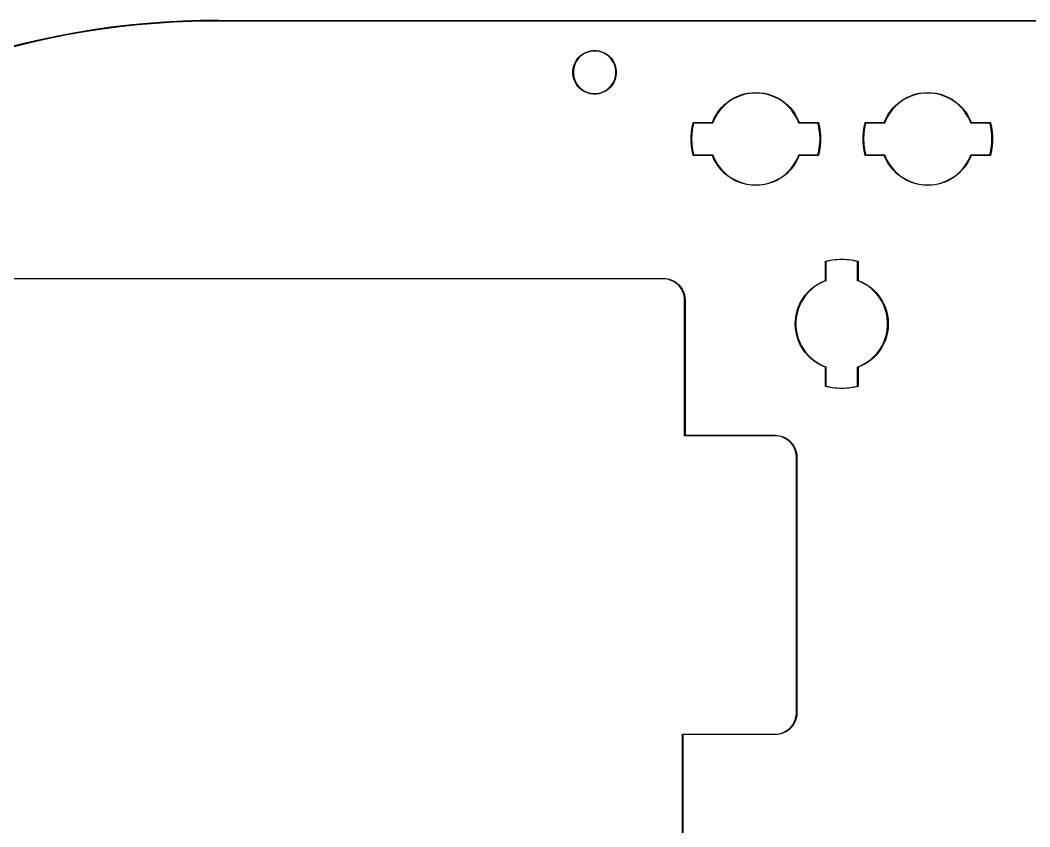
# Model space of a CAD drawing. Extents: x 1.2 to 15.2, y -8.4 to -2.5.
# Drawn here: x 5.179 to 8.878, y -5.433 to -2.478 of the extents above; entities that cross this region are included whole.
import ezdxf

# ---------------------------------------------------------------- set-up
doc = ezdxf.new("R2010")
doc.units = 0
doc.header["$MEASUREMENT"] = 0
doc.layers.add('BLACK', color=7, linetype='CONTINUOUS')

msp = doc.modelspace()

# ---------------------------------------------------------------- linework, layer by layer
at = {"layer": 'BLACK', "linetype": 'CONTINUOUS'}
for p, q in [((5.3814, -2.523), (5.4464, -2.5123)), ((5.4795, -2.5112), (5.4145, -2.5211)), ((5.4464, -2.5123), (5.5116, -2.503)), ((5.5447, -2.5027), (5.4795, -2.5112)), ((5.5116, -2.503), (5.5769, -2.4953)), ((5.61, -2.4957), (5.5447, -2.5027)), ((5.5769, -2.4953), (5.6425, -2.489)), ((5.6756, -2.4901), (5.61, -2.4957)), ((5.6425, -2.489), (5.7081, -2.4841)), ((5.7412, -2.486), (5.6756, -2.4901)), ((5.7081, -2.4841), (5.7739, -2.4807)), ((5.8069, -2.4833), (5.7412, -2.486)), ((5.7739, -2.4807), (5.8397, -2.4788)), ((5.8726, -2.4821), (5.8069, -2.4833)), ((5.8397, -2.4788), (5.9055, -2.4783)), ((5.9055, -2.4823), (5.8726, -2.4821)), ((5.9055, -2.4783), (5.9055, -2.4783)), ((5.9055, -2.4783), (5.9067, -2.4787)), ((5.9067, -2.4819), (5.9055, -2.4823)), ((5.9055, -2.4823), (5.9055, -2.4823)), ((5.9067, -2.4787), (5.9071, -2.4793)), ((5.9071, -2.4813), (5.9067, -2.4819)), ((5.9071, -2.4793), (10.4708, -2.4793)), ((10.4708, -2.4813), (5.9071, -2.4813)), ((5.1882, -2.5637), (5.2523, -2.5487)), ((5.2852, -2.5454), (5.221, -2.5597)), ((5.2523, -2.5487), (5.3167, -2.5351)), ((5.3497, -2.5325), (5.2852, -2.5454)), ((5.3167, -2.5351), (5.3814, -2.523)), ((5.4145, -2.5211), (5.3497, -2.5325)), ((5.1244, -2.5801), (5.1882, -2.5637)), ((5.221, -2.5597), (5.1572, -2.5754)), ((7.212, -2.634), (7.2172, -2.625)), ((7.2187, -2.626), (7.2136, -2.6348)), ((7.2172, -2.625), (7.2235, -2.6167)), ((7.2249, -2.6179), (7.2187, -2.626)), ((7.2235, -2.6167), (7.2309, -2.6094)), ((7.2321, -2.6107), (7.2249, -2.6179)), ((7.2309, -2.6094), (7.2392, -2.603)), ((7.2402, -2.6045), (7.2321, -2.6107)), ((7.2392, -2.603), (7.2482, -2.5978)), ((7.249, -2.5994), (7.2402, -2.6045)), ((7.2482, -2.5978), (7.2578, -2.5938)), ((7.2584, -2.5955), (7.249, -2.5994)), ((7.2578, -2.5938), (7.2679, -2.5911)), ((7.2683, -2.5929), (7.2584, -2.5955)), ((7.2679, -2.5911), (7.2783, -2.5897)), ((7.2784, -2.5915), (7.2683, -2.5929)), ((7.2783, -2.5897), (7.2887, -2.5897)), ((7.2886, -2.5915), (7.2784, -2.5915)), ((7.2987, -2.5929), (7.2886, -2.5915)), ((7.2887, -2.5897), (7.299, -2.5911)), ((7.3085, -2.5955), (7.2987, -2.5929)), ((7.299, -2.5911), (7.3091, -2.5938)), ((7.3179, -2.5994), (7.3085, -2.5955)), ((7.3091, -2.5938), (7.3187, -2.5978)), ((7.3268, -2.6045), (7.3179, -2.5994)), ((7.3187, -2.5978), (7.3278, -2.603)), ((7.3348, -2.6107), (7.3268, -2.6045)), ((7.3278, -2.603), (7.336, -2.6094)), ((7.342, -2.6179), (7.3348, -2.6107)), ((7.336, -2.6094), (7.3434, -2.6167)), ((7.3483, -2.626), (7.342, -2.6179)), ((7.3434, -2.6167), (7.3498, -2.625)), ((7.3534, -2.6348), (7.3483, -2.626)), ((7.3498, -2.625), (7.355, -2.634)), ((7.2039, -2.6641), (7.2053, -2.6537)), ((7.2053, -2.6537), (7.208, -2.6437)), ((7.207, -2.6541), (7.2057, -2.6642)), ((7.2097, -2.6442), (7.207, -2.6541)), ((7.208, -2.6437), (7.212, -2.634)), ((7.2136, -2.6348), (7.2097, -2.6442)), ((7.3573, -2.6442), (7.3534, -2.6348)), ((7.355, -2.634), (7.359, -2.6437)), ((7.3599, -2.6541), (7.3573, -2.6442)), ((7.359, -2.6437), (7.3617, -2.6537)), ((7.3612, -2.6642), (7.3599, -2.6541)), ((7.3617, -2.6537), (7.363, -2.6641)), ((7.2039, -2.6642), (7.2039, -2.6641)), ((7.2039, -2.6745), (7.2039, -2.6642)), ((7.2053, -2.6848), (7.2039, -2.6745)), ((7.208, -2.6949), (7.2053, -2.6848)), ((7.2057, -2.6642), (7.2057, -2.6744)), ((7.2057, -2.6744), (7.207, -2.6845)), ((7.207, -2.6845), (7.2097, -2.6943)), ((7.212, -2.7046), (7.208, -2.6949)), ((7.2097, -2.6943), (7.2136, -2.7038)), ((7.3534, -2.7038), (7.3573, -2.6943)), ((7.359, -2.6949), (7.355, -2.7046)), ((7.3573, -2.6943), (7.3599, -2.6845)), ((7.3617, -2.6848), (7.359, -2.6949)), ((7.3599, -2.6845), (7.3612, -2.6744)), ((7.3612, -2.6744), (7.3612, -2.6642)), ((7.363, -2.6745), (7.3617, -2.6848)), ((7.363, -2.6641), (7.363, -2.6745)), ((7.2172, -2.7136), (7.212, -2.7046)), ((7.2136, -2.7038), (7.2187, -2.7126)), ((7.2235, -2.7219), (7.2172, -2.7136)), ((7.2187, -2.7126), (7.2249, -2.7207)), ((7.2309, -2.7292), (7.2235, -2.7219)), ((7.2249, -2.7207), (7.2321, -2.7279)), ((7.2392, -2.7356), (7.2309, -2.7292)), ((7.2321, -2.7279), (7.2402, -2.7341)), ((7.2482, -2.7408), (7.2392, -2.7356)), ((7.2402, -2.7341), (7.249, -2.7392)), ((7.3179, -2.7392), (7.3268, -2.7341)), ((7.3278, -2.7356), (7.3187, -2.7408)), ((7.3268, -2.7341), (7.3348, -2.7279)), ((7.336, -2.7292), (7.3278, -2.7356)), ((7.3348, -2.7279), (7.342, -2.7207)), ((7.3434, -2.7219), (7.336, -2.7292)), ((7.342, -2.7207), (7.3483, -2.7126)), ((7.3498, -2.7136), (7.3434, -2.7219)), ((7.3483, -2.7126), (7.3534, -2.7038)), ((7.355, -2.7046), (7.3498, -2.7136)), ((7.2578, -2.7448), (7.2482, -2.7408)), ((7.249, -2.7392), (7.2584, -2.7431)), ((7.2679, -2.7475), (7.2578, -2.7448)), ((7.2584, -2.7431), (7.2683, -2.7457)), ((7.2783, -2.7488), (7.2679, -2.7475)), ((7.2683, -2.7457), (7.2784, -2.747)), ((7.2887, -2.7488), (7.2783, -2.7488)), ((7.2784, -2.747), (7.2886, -2.747)), ((7.2886, -2.747), (7.2987, -2.7457)), ((7.299, -2.7475), (7.2887, -2.7488)), ((7.2987, -2.7457), (7.3085, -2.7431)), ((7.3091, -2.7448), (7.299, -2.7475)), ((7.3085, -2.7431), (7.3179, -2.7392)), ((7.3187, -2.7408), (7.3091, -2.7448)), ((7.7705, -2.7783), (7.7836, -2.7693)), ((7.7913, -2.7668), (7.778, -2.7751)), ((7.7836, -2.7693), (7.7974, -2.7615)), ((7.8053, -2.7597), (7.7913, -2.7668)), ((7.7974, -2.7615), (7.8119, -2.755)), ((7.82, -2.7539), (7.8053, -2.7597)), ((7.8119, -2.755), (7.827, -2.7499)), ((7.8351, -2.7496), (7.82, -2.7539)), ((7.827, -2.7499), (7.8424, -2.7462)), ((7.8505, -2.7467), (7.8351, -2.7496)), ((7.8424, -2.7462), (7.8581, -2.744)), ((7.8662, -2.7452), (7.8505, -2.7467)), ((7.8581, -2.744), (7.874, -2.7432)), ((7.8819, -2.7452), (7.8662, -2.7452)), ((7.874, -2.7432), (7.8899, -2.744)), ((7.8975, -2.7467), (7.8819, -2.7452)), ((7.8899, -2.744), (7.9056, -2.7462)), ((7.913, -2.7496), (7.8975, -2.7467)), ((7.9056, -2.7462), (7.9211, -2.7499)), ((7.9281, -2.7539), (7.913, -2.7496)), ((7.9211, -2.7499), (7.9361, -2.755)), ((7.9427, -2.7597), (7.9281, -2.7539)), ((7.9361, -2.755), (7.9506, -2.7615)), ((7.9567, -2.7668), (7.9427, -2.7597)), ((7.9506, -2.7615), (7.9644, -2.7693)), ((7.9701, -2.7751), (7.9567, -2.7668)), ((7.9644, -2.7693), (7.9775, -2.7783)), ((8.4005, -2.7783), (8.4135, -2.7693)), ((8.4212, -2.7668), (8.4079, -2.7751)), ((8.4135, -2.7693), (8.4273, -2.7615)), ((8.4352, -2.7597), (8.4212, -2.7668)), ((8.4273, -2.7615), (8.4418, -2.755)), ((8.4499, -2.7539), (8.4352, -2.7597)), ((8.4418, -2.755), (8.4569, -2.7499)), ((8.465, -2.7496), (8.4499, -2.7539)), ((8.4569, -2.7499), (8.4723, -2.7462)), ((8.4804, -2.7467), (8.465, -2.7496)), ((8.4723, -2.7462), (8.4881, -2.744)), ((8.4961, -2.7452), (8.4804, -2.7467)), ((8.4881, -2.744), (8.5039, -2.7432)), ((8.5118, -2.7452), (8.4961, -2.7452)), ((8.5039, -2.7432), (8.5198, -2.744)), ((8.5274, -2.7467), (8.5118, -2.7452)), ((8.5198, -2.744), (8.5355, -2.7462)), ((8.5429, -2.7496), (8.5274, -2.7467)), ((8.5355, -2.7462), (8.551, -2.7499)), ((8.558, -2.7539), (8.5429, -2.7496)), ((8.551, -2.7499), (8.566, -2.755)), ((8.5726, -2.7597), (8.558, -2.7539)), ((8.566, -2.755), (8.5805, -2.7615)), ((8.5867, -2.7668), (8.5726, -2.7597)), ((8.5805, -2.7615), (8.5944, -2.7693)), ((8.6, -2.7751), (8.5867, -2.7668)), ((8.5944, -2.7693), (8.6074, -2.7783)), ((7.7435, -2.8071), (7.7341, -2.8197)), ((7.7372, -2.8122), (7.7473, -2.7999)), ((7.754, -2.7954), (7.7435, -2.8071)), ((7.7473, -2.7999), (7.7584, -2.7886)), ((7.7655, -2.7847), (7.754, -2.7954)), ((7.7584, -2.7886), (7.7705, -2.7783)), ((7.778, -2.7751), (7.7655, -2.7847)), ((7.9825, -2.7847), (7.9701, -2.7751)), ((7.9775, -2.7783), (7.9896, -2.7886)), ((7.9941, -2.7954), (7.9825, -2.7847)), ((7.9896, -2.7886), (8.0008, -2.7999)), ((8.0046, -2.8071), (7.9941, -2.7954)), ((8.0008, -2.7999), (8.0108, -2.8122)), ((8.0139, -2.8197), (8.0046, -2.8071)), ((8.3734, -2.8071), (8.3641, -2.8197)), ((8.3671, -2.8122), (8.3772, -2.7999)), ((8.3839, -2.7954), (8.3734, -2.8071)), ((8.3772, -2.7999), (8.3883, -2.7886)), ((8.3954, -2.7847), (8.3839, -2.7954)), ((8.3883, -2.7886), (8.4005, -2.7783)), ((8.4079, -2.7751), (8.3954, -2.7847)), ((8.6125, -2.7847), (8.6, -2.7751)), ((8.6074, -2.7783), (8.6196, -2.7886)), ((8.624, -2.7954), (8.6125, -2.7847)), ((8.6196, -2.7886), (8.6307, -2.7999)), ((8.6345, -2.8071), (8.624, -2.7954)), ((8.6307, -2.7999), (8.6407, -2.8122)), ((8.6438, -2.8197), (8.6345, -2.8071)), ((7.7149, -2.8533), (7.7208, -2.8394)), ((7.7192, -2.8473), (7.7164, -2.8547)), ((7.726, -2.8332), (7.7192, -2.8473)), ((7.7208, -2.8394), (7.7284, -2.8254)), ((7.7341, -2.8197), (7.726, -2.8332)), ((7.7284, -2.8254), (7.7372, -2.8122)), ((8.0108, -2.8122), (8.0196, -2.8254)), ((8.022, -2.8332), (8.0139, -2.8197)), ((8.0196, -2.8254), (8.0272, -2.8394)), ((8.0289, -2.8473), (8.022, -2.8332)), ((8.0272, -2.8394), (8.0332, -2.8533)), ((8.0316, -2.8547), (8.0289, -2.8473)), ((8.3448, -2.8533), (8.3507, -2.8394)), ((8.3491, -2.8473), (8.3463, -2.8547)), ((8.3559, -2.8332), (8.3491, -2.8473)), ((8.3507, -2.8394), (8.3583, -2.8254)), ((8.3641, -2.8197), (8.3559, -2.8332)), ((8.3583, -2.8254), (8.3671, -2.8122)), ((8.6407, -2.8122), (8.6496, -2.8254)), ((8.6519, -2.8332), (8.6438, -2.8197)), ((8.6496, -2.8254), (8.6571, -2.8394)), ((8.6588, -2.8473), (8.6519, -2.8332)), ((8.6571, -2.8394), (8.6631, -2.8533)), ((8.6615, -2.8547), (8.6588, -2.8473)), ((7.6383, -2.8877), (7.6408, -2.8708)), ((7.6412, -2.8795), (7.6394, -2.8964)), ((7.6408, -2.8708), (7.6445, -2.8541)), ((7.6442, -2.8628), (7.6412, -2.8795)), ((7.6462, -2.8553), (7.6442, -2.8628)), ((7.6445, -2.854), (7.6446, -2.8538)), ((7.6445, -2.8541), (7.6445, -2.854)), ((7.6445, -2.854), (7.6445, -2.854)), ((7.6446, -2.8538), (7.6448, -2.8536)), ((7.6448, -2.8536), (7.6449, -2.8535)), ((7.6449, -2.8535), (7.645, -2.8534)), ((7.645, -2.8534), (7.6453, -2.8534)), ((7.6453, -2.8534), (7.6454, -2.8533)), ((7.6454, -2.8533), (7.6454, -2.8534)), ((7.6454, -2.8534), (7.6454, -2.8533)), ((7.6454, -2.8533), (7.7149, -2.8533)), ((7.7155, -2.8553), (7.6462, -2.8553)), ((7.7159, -2.8552), (7.7155, -2.8553)), ((7.716, -2.8552), (7.7159, -2.8552)), ((7.7159, -2.8552), (7.7159, -2.8552)), ((7.7163, -2.8548), (7.716, -2.8552)), ((7.7164, -2.8547), (7.7163, -2.8548)), ((7.7164, -2.8547), (7.7164, -2.8547)), ((7.7164, -2.8547), (7.7164, -2.8547)), ((8.0317, -2.8548), (8.0316, -2.8547)), ((8.0316, -2.8547), (8.0316, -2.8547)), ((8.0316, -2.8547), (8.0316, -2.8547)), ((8.032, -2.8552), (8.0317, -2.8548)), ((8.0321, -2.8552), (8.032, -2.8552)), ((8.0322, -2.8552), (8.0321, -2.8552)), ((8.0325, -2.8553), (8.0322, -2.8552)), ((8.1019, -2.8553), (8.0325, -2.8553)), ((8.0332, -2.8533), (8.1026, -2.8533)), ((8.1038, -2.8628), (8.1019, -2.8553)), ((8.1026, -2.8533), (8.1027, -2.8534)), ((8.1027, -2.8534), (8.1027, -2.8533)), ((8.1027, -2.8533), (8.1027, -2.8534)), ((8.1027, -2.8534), (8.103, -2.8534)), ((8.103, -2.8534), (8.1031, -2.8535)), ((8.1031, -2.8535), (8.1032, -2.8536)), ((8.1032, -2.8536), (8.1034, -2.8538)), ((8.1034, -2.8538), (8.1035, -2.854)), ((8.1035, -2.854), (8.1035, -2.854)), ((8.1035, -2.854), (8.1036, -2.8541)), ((8.1036, -2.8541), (8.1073, -2.8708)), ((8.1068, -2.8795), (8.1038, -2.8628)), ((8.1087, -2.8964), (8.1068, -2.8795)), ((8.1073, -2.8708), (8.1097, -2.8877)), ((8.2682, -2.8877), (8.2707, -2.8708)), ((8.2711, -2.8795), (8.2693, -2.8964)), ((8.2707, -2.8708), (8.2744, -2.8541)), ((8.2742, -2.8628), (8.2711, -2.8795)), ((8.2761, -2.8553), (8.2742, -2.8628)), ((8.2744, -2.854), (8.2745, -2.8538)), ((8.2744, -2.8541), (8.2744, -2.854)), ((8.2744, -2.854), (8.2744, -2.854)), ((8.2745, -2.8538), (8.2747, -2.8536)), ((8.2747, -2.8536), (8.2749, -2.8535)), ((8.2749, -2.8535), (8.275, -2.8534)), ((8.275, -2.8534), (8.2752, -2.8534)), ((8.2752, -2.8534), (8.2753, -2.8533)), ((8.2753, -2.8533), (8.2753, -2.8534)), ((8.2753, -2.8534), (8.2753, -2.8533)), ((8.2753, -2.8533), (8.3448, -2.8533)), ((8.3454, -2.8553), (8.2761, -2.8553)), ((8.3458, -2.8552), (8.3454, -2.8553)), ((8.3459, -2.8552), (8.3458, -2.8552)), ((8.346, -2.8552), (8.3459, -2.8552)), ((8.3463, -2.8548), (8.346, -2.8552)), ((8.3463, -2.8547), (8.3463, -2.8547)), ((8.3463, -2.8547), (8.3463, -2.8547)), ((8.3463, -2.8547), (8.3463, -2.8548)), ((8.6616, -2.8548), (8.6615, -2.8547)), ((8.6615, -2.8547), (8.6615, -2.8547)), ((8.6615, -2.8547), (8.6615, -2.8547)), ((8.6619, -2.8552), (8.6616, -2.8548)), ((8.662, -2.8552), (8.6619, -2.8552)), ((8.6621, -2.8552), (8.662, -2.8552)), ((8.6624, -2.8553), (8.6621, -2.8552)), ((8.7318, -2.8553), (8.6624, -2.8553)), ((8.6631, -2.8533), (8.7325, -2.8533)), ((8.7337, -2.8628), (8.7318, -2.8553)), ((8.7325, -2.8533), (8.7326, -2.8534)), ((8.7326, -2.8534), (8.7326, -2.8533)), ((8.7326, -2.8533), (8.7327, -2.8534)), ((8.7327, -2.8534), (8.7329, -2.8534)), ((8.7329, -2.8534), (8.733, -2.8535)), ((8.733, -2.8535), (8.7332, -2.8536)), ((8.7332, -2.8536), (8.7333, -2.8538)), ((8.7333, -2.8538), (8.7335, -2.854)), ((8.7335, -2.854), (8.7335, -2.854)), ((8.7335, -2.854), (8.7335, -2.8541)), ((8.7335, -2.8541), (8.7372, -2.8708)), ((8.7368, -2.8795), (8.7337, -2.8628)), ((8.7386, -2.8964), (8.7368, -2.8795)), ((8.7372, -2.8708), (8.7396, -2.8877)), ((7.6371, -2.9048), (7.6383, -2.8877)), ((7.6371, -2.9219), (7.6371, -2.9048)), ((7.6383, -2.939), (7.6371, -2.9219)), ((7.6394, -2.8964), (7.6387, -2.9134)), ((7.6387, -2.9134), (7.6394, -2.9304)), ((8.1093, -2.9134), (8.1087, -2.8964)), ((8.1087, -2.9304), (8.1093, -2.9134)), ((8.1097, -2.8877), (8.111, -2.9048)), ((8.111, -2.9219), (8.1097, -2.939)), ((8.111, -2.9048), (8.111, -2.9219)), ((8.267, -2.9048), (8.2682, -2.8877)), ((8.267, -2.9219), (8.267, -2.9048)), ((8.2682, -2.939), (8.267, -2.9219)), ((8.2693, -2.8964), (8.2687, -2.9134)), ((8.2687, -2.9134), (8.2693, -2.9304)), ((8.7392, -2.9134), (8.7386, -2.8964)), ((8.7386, -2.9304), (8.7392, -2.9134)), ((8.7396, -2.8877), (8.7409, -2.9048)), ((8.7409, -2.9219), (8.7396, -2.939)), ((8.7409, -2.9048), (8.7409, -2.9219)), ((7.6408, -2.956), (7.6383, -2.939)), ((7.6394, -2.9304), (7.6412, -2.9473)), ((7.6445, -2.9727), (7.6408, -2.956)), ((7.6412, -2.9473), (7.6442, -2.964)), ((8.1073, -2.956), (8.1036, -2.9727)), ((8.1038, -2.964), (8.1068, -2.9473)), ((8.1068, -2.9473), (8.1087, -2.9304)), ((8.1097, -2.939), (8.1073, -2.956)), ((8.2707, -2.956), (8.2682, -2.939)), ((8.2693, -2.9304), (8.2711, -2.9473)), ((8.2744, -2.9727), (8.2707, -2.956)), ((8.2711, -2.9473), (8.2742, -2.964)), ((8.7372, -2.956), (8.7335, -2.9727)), ((8.7337, -2.964), (8.7368, -2.9473)), ((8.7368, -2.9473), (8.7386, -2.9304)), ((8.7396, -2.939), (8.7372, -2.956)), ((7.6442, -2.964), (7.6462, -2.9715)), ((7.6445, -2.9728), (7.6445, -2.9727)), ((7.6446, -2.9729), (7.6445, -2.9728)), ((7.6445, -2.9728), (7.6445, -2.9728)), ((7.6448, -2.9732), (7.6446, -2.9729)), ((7.6449, -2.9733), (7.6448, -2.9732)), ((7.645, -2.9734), (7.6449, -2.9733)), ((7.6453, -2.9734), (7.645, -2.9734)), ((7.6454, -2.9734), (7.6453, -2.9734)), ((7.7149, -2.9734), (7.6454, -2.9734)), ((7.6454, -2.9734), (7.6454, -2.9734)), ((7.6454, -2.9734), (7.6454, -2.9734)), ((7.6462, -2.9715), (7.7155, -2.9715)), ((7.7208, -2.9874), (7.7149, -2.9734)), ((7.7155, -2.9715), (7.7159, -2.9715)), ((7.7159, -2.9715), (7.7159, -2.9716)), ((7.7159, -2.9716), (7.716, -2.9716)), ((7.716, -2.9716), (7.7163, -2.972)), ((7.7163, -2.972), (7.7164, -2.9721)), ((7.7164, -2.9721), (7.7164, -2.9721)), ((7.7164, -2.9721), (7.7164, -2.9721)), ((7.7164, -2.9721), (7.7192, -2.9795)), ((7.7192, -2.9795), (7.726, -2.9936)), ((7.7284, -3.0014), (7.7208, -2.9874)), ((7.726, -2.9936), (7.7341, -3.0071)), ((8.0139, -3.0071), (8.022, -2.9936)), ((8.0272, -2.9874), (8.0196, -3.0014)), ((8.022, -2.9936), (8.0289, -2.9795)), ((8.0332, -2.9734), (8.0272, -2.9874)), ((8.0289, -2.9795), (8.0316, -2.9721)), ((8.0316, -2.9721), (8.0317, -2.972)), ((8.0316, -2.9721), (8.0316, -2.9721)), ((8.0316, -2.9721), (8.0316, -2.9721)), ((8.0317, -2.972), (8.032, -2.9716)), ((8.032, -2.9716), (8.0321, -2.9716)), ((8.0321, -2.9716), (8.0322, -2.9715)), ((8.0322, -2.9715), (8.0325, -2.9715)), ((8.0325, -2.9715), (8.1019, -2.9715)), ((8.1026, -2.9734), (8.0332, -2.9734)), ((8.1019, -2.9715), (8.1038, -2.964)), ((8.1027, -2.9734), (8.1026, -2.9734)), ((8.103, -2.9734), (8.1027, -2.9734)), ((8.1027, -2.9734), (8.1027, -2.9734)), ((8.1027, -2.9734), (8.1027, -2.9734)), ((8.1031, -2.9733), (8.103, -2.9734)), ((8.1032, -2.9732), (8.1031, -2.9733)), ((8.1034, -2.9729), (8.1032, -2.9732)), ((8.1035, -2.9728), (8.1034, -2.9729)), ((8.1036, -2.9727), (8.1035, -2.9728)), ((8.1035, -2.9728), (8.1035, -2.9728)), ((8.2742, -2.964), (8.2761, -2.9715)), ((8.2744, -2.9728), (8.2744, -2.9727)), ((8.2745, -2.9729), (8.2744, -2.9728)), ((8.2744, -2.9728), (8.2744, -2.9728)), ((8.2747, -2.9732), (8.2745, -2.9729)), ((8.2749, -2.9733), (8.2747, -2.9732)), ((8.275, -2.9734), (8.2749, -2.9733)), ((8.2752, -2.9734), (8.275, -2.9734)), ((8.2753, -2.9734), (8.2752, -2.9734)), ((8.3448, -2.9734), (8.2753, -2.9734)), ((8.2753, -2.9734), (8.2753, -2.9734)), ((8.2753, -2.9734), (8.2753, -2.9734)), ((8.2761, -2.9715), (8.3454, -2.9715)), ((8.3507, -2.9874), (8.3448, -2.9734)), ((8.3454, -2.9715), (8.3458, -2.9715)), ((8.3458, -2.9715), (8.3459, -2.9716)), ((8.3459, -2.9716), (8.346, -2.9716)), ((8.346, -2.9716), (8.3463, -2.972)), ((8.3463, -2.972), (8.3463, -2.9721)), ((8.3463, -2.9721), (8.3463, -2.9721)), ((8.3463, -2.9721), (8.3463, -2.9721)), ((8.3463, -2.9721), (8.3491, -2.9795)), ((8.3491, -2.9795), (8.3559, -2.9936)), ((8.3583, -3.0014), (8.3507, -2.9874)), ((8.3559, -2.9936), (8.3641, -3.0071)), ((8.6438, -3.0071), (8.6519, -2.9936)), ((8.6571, -2.9874), (8.6496, -3.0014)), ((8.6519, -2.9936), (8.6588, -2.9795)), ((8.6631, -2.9734), (8.6571, -2.9874)), ((8.6588, -2.9795), (8.6615, -2.9721)), ((8.6615, -2.9721), (8.6616, -2.972)), ((8.6615, -2.9721), (8.6615, -2.9721)), ((8.6615, -2.9721), (8.6615, -2.9721)), ((8.6616, -2.972), (8.6619, -2.9716)), ((8.6619, -2.9716), (8.662, -2.9716)), ((8.662, -2.9716), (8.6621, -2.9715)), ((8.6621, -2.9715), (8.6624, -2.9715)), ((8.6624, -2.9715), (8.7318, -2.9715)), ((8.7325, -2.9734), (8.6631, -2.9734)), ((8.7318, -2.9715), (8.7337, -2.964)), ((8.7326, -2.9734), (8.7325, -2.9734)), ((8.7327, -2.9734), (8.7326, -2.9734)), ((8.7326, -2.9734), (8.7326, -2.9734)), ((8.7329, -2.9734), (8.7327, -2.9734)), ((8.733, -2.9733), (8.7329, -2.9734)), ((8.7332, -2.9732), (8.733, -2.9733)), ((8.7333, -2.9729), (8.7332, -2.9732)), ((8.7335, -2.9728), (8.7333, -2.9729)), ((8.7335, -2.9727), (8.7335, -2.9728)), ((8.7335, -2.9728), (8.7335, -2.9728)), ((7.7372, -3.0146), (7.7284, -3.0014)), ((7.7341, -3.0071), (7.7435, -3.0197)), ((7.7473, -3.0269), (7.7372, -3.0146)), ((7.7435, -3.0197), (7.754, -3.0314)), ((7.7584, -3.0382), (7.7473, -3.0269)), ((7.754, -3.0314), (7.7655, -3.0421)), ((7.9825, -3.0421), (7.9941, -3.0314)), ((8.0008, -3.0269), (7.9896, -3.0382)), ((7.9941, -3.0314), (8.0046, -3.0197)), ((8.0108, -3.0146), (8.0008, -3.0269)), ((8.0046, -3.0197), (8.0139, -3.0071)), ((8.0196, -3.0014), (8.0108, -3.0146)), ((8.3671, -3.0146), (8.3583, -3.0014)), ((8.3641, -3.0071), (8.3734, -3.0197)), ((8.3772, -3.0269), (8.3671, -3.0146)), ((8.3734, -3.0197), (8.3839, -3.0314)), ((8.3883, -3.0382), (8.3772, -3.0269)), ((8.3839, -3.0314), (8.3954, -3.0421)), ((8.6125, -3.0421), (8.624, -3.0314)), ((8.6307, -3.0269), (8.6196, -3.0382)), ((8.624, -3.0314), (8.6345, -3.0197)), ((8.6407, -3.0146), (8.6307, -3.0269)), ((8.6345, -3.0197), (8.6438, -3.0071)), ((8.6496, -3.0014), (8.6407, -3.0146)), ((7.7705, -3.0484), (7.7584, -3.0382)), ((7.7655, -3.0421), (7.778, -3.0517)), ((7.7836, -3.0575), (7.7705, -3.0484)), ((7.778, -3.0517), (7.7913, -3.06)), ((7.7974, -3.0653), (7.7836, -3.0575)), ((7.7913, -3.06), (7.8053, -3.0671)), ((7.8119, -3.0718), (7.7974, -3.0653)), ((7.8053, -3.0671), (7.82, -3.0728)), ((7.9281, -3.0728), (7.9427, -3.0671)), ((7.9506, -3.0653), (7.9361, -3.0718)), ((7.9427, -3.0671), (7.9567, -3.06)), ((7.9644, -3.0575), (7.9506, -3.0653)), ((7.9567, -3.06), (7.9701, -3.0517)), ((7.9775, -3.0484), (7.9644, -3.0575)), ((7.9701, -3.0517), (7.9825, -3.0421)), ((7.9896, -3.0382), (7.9775, -3.0484)), ((8.4005, -3.0484), (8.3883, -3.0382)), ((8.3954, -3.0421), (8.4079, -3.0517)), ((8.4135, -3.0575), (8.4005, -3.0484)), ((8.4079, -3.0517), (8.4212, -3.06)), ((8.4273, -3.0653), (8.4135, -3.0575)), ((8.4212, -3.06), (8.4352, -3.0671)), ((8.4418, -3.0718), (8.4273, -3.0653)), ((8.4352, -3.0671), (8.4499, -3.0728)), ((8.558, -3.0728), (8.5726, -3.0671)), ((8.5805, -3.0653), (8.566, -3.0718)), ((8.5726, -3.0671), (8.5867, -3.06)), ((8.5944, -3.0575), (8.5805, -3.0653)), ((8.5867, -3.06), (8.6, -3.0517)), ((8.6074, -3.0484), (8.5944, -3.0575)), ((8.6, -3.0517), (8.6125, -3.0421)), ((8.6196, -3.0382), (8.6074, -3.0484)), ((7.827, -3.0769), (7.8119, -3.0718)), ((7.82, -3.0728), (7.8351, -3.0772)), ((7.8424, -3.0806), (7.827, -3.0769)), ((7.8351, -3.0772), (7.8505, -3.0801)), ((7.8581, -3.0828), (7.8424, -3.0806)), ((7.8505, -3.0801), (7.8662, -3.0816)), ((7.874, -3.0835), (7.8581, -3.0828)), ((7.8662, -3.0816), (7.8819, -3.0816)), ((7.8899, -3.0828), (7.874, -3.0835)), ((7.8819, -3.0816), (7.8975, -3.0801)), ((7.9056, -3.0806), (7.8899, -3.0828)), ((7.8975, -3.0801), (7.913, -3.0772)), ((7.9211, -3.0769), (7.9056, -3.0806)), ((7.913, -3.0772), (7.9281, -3.0728)), ((7.9361, -3.0718), (7.9211, -3.0769)), ((8.4569, -3.0769), (8.4418, -3.0718)), ((8.4499, -3.0728), (8.465, -3.0772)), ((8.4723, -3.0806), (8.4569, -3.0769)), ((8.465, -3.0772), (8.4804, -3.0801)), ((8.4881, -3.0828), (8.4723, -3.0806)), ((8.4804, -3.0801), (8.4961, -3.0816)), ((8.5039, -3.0835), (8.4881, -3.0828)), ((8.4961, -3.0816), (8.5118, -3.0816)), ((8.5198, -3.0828), (8.5039, -3.0835)), ((8.5118, -3.0816), (8.5274, -3.0801)), ((8.5355, -3.0806), (8.5198, -3.0828)), ((8.5274, -3.0801), (8.5429, -3.0772)), ((8.551, -3.0769), (8.5355, -3.0806)), ((8.5429, -3.0772), (8.558, -3.0728)), ((8.566, -3.0718), (8.551, -3.0769)), ((8.1289, -3.3619), (8.129, -3.3618)), ((8.1289, -3.4314), (8.1289, -3.3619)), ((8.1289, -3.3619), (8.1289, -3.3619)), ((8.1289, -3.3619), (8.1289, -3.3619)), ((8.129, -3.3616), (8.1291, -3.3615)), ((8.129, -3.3618), (8.129, -3.3616)), ((8.1291, -3.3615), (8.1292, -3.3613)), ((8.1292, -3.3613), (8.1294, -3.3611)), ((8.1294, -3.3611), (8.1295, -3.361)), ((8.1295, -3.361), (8.1296, -3.361)), ((8.1296, -3.361), (8.1297, -3.361)), ((8.1297, -3.361), (8.1464, -3.3573)), ((8.1384, -3.3608), (8.1309, -3.3627)), ((8.1309, -3.3627), (8.1309, -3.432)), ((8.1551, -3.3577), (8.1384, -3.3608)), ((8.1464, -3.3573), (8.1633, -3.3548)), ((8.172, -3.3559), (8.1551, -3.3577)), ((8.1633, -3.3548), (8.1804, -3.3536)), ((8.189, -3.3553), (8.172, -3.3559)), ((8.1804, -3.3536), (8.1975, -3.3536)), ((8.206, -3.3559), (8.189, -3.3553)), ((8.1975, -3.3536), (8.2146, -3.3548)), ((8.2228, -3.3577), (8.206, -3.3559)), ((8.2146, -3.3548), (8.2316, -3.3573)), ((8.2396, -3.3608), (8.2228, -3.3577)), ((8.2316, -3.3573), (8.2483, -3.361)), ((8.247, -3.3627), (8.2396, -3.3608)), ((8.247, -3.432), (8.247, -3.3627)), ((8.2483, -3.361), (8.2483, -3.361)), ((8.2483, -3.361), (8.2484, -3.361)), ((8.2484, -3.361), (8.2485, -3.3611)), ((8.2485, -3.3611), (8.2488, -3.3613)), ((8.2488, -3.3613), (8.2489, -3.3615)), ((8.2489, -3.3615), (8.2489, -3.3616)), ((8.2489, -3.3616), (8.249, -3.3618)), ((8.249, -3.3618), (8.249, -3.3619)), ((8.249, -3.3619), (8.249, -3.3619)), ((8.249, -3.3619), (8.249, -3.3619)), ((8.249, -3.3619), (8.249, -3.4314)), ((4.5171, -3.4242), (7.5354, -3.4242)), ((7.5354, -3.4262), (4.5174, -3.4262)), ((7.5354, -3.4242), (7.5458, -3.4249)), ((7.5405, -3.4262), (7.5354, -3.4262)), ((7.5506, -3.4275), (7.5405, -3.4262)), ((7.5458, -3.4249), (7.5561, -3.4269)), ((7.5605, -3.4301), (7.5506, -3.4275)), ((7.5561, -3.4269), (7.5659, -3.4303)), ((7.5699, -3.4341), (7.5605, -3.4301)), ((7.5659, -3.4303), (7.5753, -3.4349)), ((7.5787, -3.4391), (7.5699, -3.4341)), ((7.5753, -3.4349), (7.584, -3.4407)), ((7.5868, -3.4454), (7.5787, -3.4391)), ((8.101, -3.4449), (8.115, -3.4374)), ((8.1229, -3.4357), (8.1087, -3.4425)), ((8.115, -3.4374), (8.1289, -3.4314)), ((8.1303, -3.433), (8.1229, -3.4357)), ((8.1304, -3.4329), (8.1303, -3.4329)), ((8.1303, -3.4329), (8.1303, -3.4329)), ((8.1303, -3.4329), (8.1303, -3.433)), ((8.1303, -3.433), (8.1303, -3.433)), ((8.1307, -3.4326), (8.1304, -3.4329)), ((8.1308, -3.4325), (8.1307, -3.4326)), ((8.1309, -3.432), (8.1308, -3.4324)), ((8.1308, -3.4324), (8.1308, -3.4325)), ((8.2471, -3.4324), (8.247, -3.432)), ((8.2472, -3.4325), (8.2471, -3.4324)), ((8.2472, -3.4326), (8.2472, -3.4325)), ((8.2476, -3.4329), (8.2472, -3.4326)), ((8.2477, -3.4329), (8.2476, -3.4329)), ((8.2477, -3.433), (8.2477, -3.4329)), ((8.2477, -3.4329), (8.2477, -3.4329)), ((8.2551, -3.4357), (8.2477, -3.433)), ((8.2477, -3.433), (8.2477, -3.433)), ((8.249, -3.4314), (8.263, -3.4374)), ((8.2692, -3.4425), (8.2551, -3.4357)), ((8.263, -3.4374), (8.277, -3.4449)), ((7.584, -3.4407), (7.5918, -3.4476)), ((7.594, -3.4526), (7.5868, -3.4454)), ((7.5918, -3.4476), (7.5987, -3.4554)), ((7.6002, -3.4606), (7.594, -3.4526)), ((7.5987, -3.4554), (7.6045, -3.4641)), ((7.6053, -3.4695), (7.6002, -3.4606)), ((7.6045, -3.4641), (7.6091, -3.4734)), ((7.6092, -3.4789), (7.6053, -3.4695)), ((7.6091, -3.4734), (7.6124, -3.4833)), ((8.0539, -3.4871), (8.0642, -3.4749)), ((8.0709, -3.4705), (8.0603, -3.482)), ((8.0642, -3.4749), (8.0755, -3.4638)), ((8.0827, -3.46), (8.0709, -3.4705)), ((8.0755, -3.4638), (8.0878, -3.4538)), ((8.0953, -3.4507), (8.0827, -3.46)), ((8.0878, -3.4538), (8.101, -3.4449)), ((8.1087, -3.4425), (8.0953, -3.4507)), ((8.2827, -3.4507), (8.2692, -3.4425)), ((8.277, -3.4449), (8.2901, -3.4538)), ((8.2953, -3.46), (8.2827, -3.4507)), ((8.2901, -3.4538), (8.3025, -3.4638)), ((8.307, -3.4705), (8.2953, -3.46)), ((8.3025, -3.4638), (8.3138, -3.4749)), ((8.3177, -3.482), (8.307, -3.4705)), ((8.3138, -3.4749), (8.324, -3.4871)), ((7.6119, -3.4887), (7.6092, -3.4789)), ((7.6132, -3.4988), (7.6119, -3.4887)), ((7.6124, -3.4833), (7.6145, -3.4935)), ((7.6132, -3.5039), (7.6132, -3.4988)), ((7.6132, -4), (7.6132, -3.5039)), ((7.6145, -3.4935), (7.6152, -3.5039)), ((7.6152, -3.5039), (7.6152, -3.999)), ((8.0423, -3.5078), (8.0353, -3.5219)), ((8.0371, -3.514), (8.0449, -3.5001)), ((8.0507, -3.4945), (8.0423, -3.5078)), ((8.0449, -3.5001), (8.0539, -3.4871)), ((8.0603, -3.482), (8.0507, -3.4945)), ((8.3273, -3.4945), (8.3177, -3.482)), ((8.324, -3.4871), (8.3331, -3.5001)), ((8.3356, -3.5078), (8.3273, -3.4945)), ((8.3331, -3.5001), (8.3409, -3.514)), ((8.3427, -3.5219), (8.3356, -3.5078)), ((8.0218, -3.559), (8.0255, -3.5435)), ((8.0295, -3.5365), (8.0252, -3.5516)), ((8.0255, -3.5435), (8.0306, -3.5285)), ((8.0353, -3.5219), (8.0295, -3.5365)), ((8.0306, -3.5285), (8.0371, -3.514)), ((8.3409, -3.514), (8.3474, -3.5285)), ((8.3484, -3.5365), (8.3427, -3.5219)), ((8.3474, -3.5285), (8.3525, -3.5435)), ((8.3528, -3.5516), (8.3484, -3.5365)), ((8.3525, -3.5435), (8.3562, -3.559)), ((8.0188, -3.5906), (8.0196, -3.5747)), ((8.0196, -3.5747), (8.0218, -3.559)), ((8.0223, -3.567), (8.0208, -3.5827)), ((8.0208, -3.5827), (8.0208, -3.5984)), ((8.0252, -3.5516), (8.0223, -3.567)), ((8.3557, -3.567), (8.3528, -3.5516)), ((8.3571, -3.5827), (8.3557, -3.567)), ((8.3562, -3.559), (8.3584, -3.5747)), ((8.3571, -3.5984), (8.3571, -3.5827)), ((8.3584, -3.5747), (8.3591, -3.5906)), ((8.0196, -3.6064), (8.0188, -3.5906)), ((8.0218, -3.6221), (8.0196, -3.6064)), ((8.0208, -3.5984), (8.0223, -3.6141)), ((8.0255, -3.6376), (8.0218, -3.6221)), ((8.0223, -3.6141), (8.0252, -3.6295)), ((8.3562, -3.6221), (8.3525, -3.6376)), ((8.3528, -3.6295), (8.3557, -3.6141)), ((8.3557, -3.6141), (8.3571, -3.5984)), ((8.3584, -3.6064), (8.3562, -3.6221)), ((8.3591, -3.5906), (8.3584, -3.6064)), ((8.0252, -3.6295), (8.0295, -3.6446)), ((8.0306, -3.6526), (8.0255, -3.6376)), ((8.0295, -3.6446), (8.0353, -3.6592)), ((8.0371, -3.6671), (8.0306, -3.6526)), ((8.0353, -3.6592), (8.0423, -3.6733)), ((8.3356, -3.6733), (8.3427, -3.6592)), ((8.3474, -3.6526), (8.3409, -3.6671)), ((8.3427, -3.6592), (8.3484, -3.6446)), ((8.3525, -3.6376), (8.3474, -3.6526)), ((8.3484, -3.6446), (8.3528, -3.6295)), ((8.0449, -3.681), (8.0371, -3.6671)), ((8.0423, -3.6733), (8.0507, -3.6866)), ((8.0539, -3.694), (8.0449, -3.681)), ((8.0507, -3.6866), (8.0603, -3.6991)), ((8.0642, -3.7062), (8.0539, -3.694)), ((8.324, -3.694), (8.3138, -3.7062)), ((8.3177, -3.6991), (8.3273, -3.6866)), ((8.3331, -3.681), (8.324, -3.694)), ((8.3273, -3.6866), (8.3356, -3.6733)), ((8.3409, -3.6671), (8.3331, -3.681)), ((8.0603, -3.6991), (8.0709, -3.7106)), ((8.0755, -3.7173), (8.0642, -3.7062)), ((8.0709, -3.7106), (8.0827, -3.7211)), ((8.0878, -3.7273), (8.0755, -3.7173)), ((8.0827, -3.7211), (8.0953, -3.7304)), ((8.101, -3.7362), (8.0878, -3.7273)), ((8.0953, -3.7304), (8.1087, -3.7386)), ((8.2692, -3.7386), (8.2827, -3.7304)), ((8.2901, -3.7273), (8.277, -3.7362)), ((8.2827, -3.7304), (8.2953, -3.7211)), ((8.3025, -3.7173), (8.2901, -3.7273)), ((8.2953, -3.7211), (8.307, -3.7106)), ((8.3138, -3.7062), (8.3025, -3.7173)), ((8.307, -3.7106), (8.3177, -3.6991)), ((8.115, -3.7438), (8.101, -3.7362)), ((8.1087, -3.7386), (8.1229, -3.7454)), ((8.1289, -3.7497), (8.115, -3.7438)), ((8.1229, -3.7454), (8.1303, -3.7481)), ((8.1289, -3.8192), (8.1289, -3.7497)), ((8.1303, -3.7481), (8.1303, -3.7481)), ((8.1303, -3.7481), (8.1303, -3.7482)), ((8.1303, -3.7482), (8.1303, -3.7482)), ((8.1303, -3.7482), (8.1304, -3.7482)), ((8.1304, -3.7482), (8.1307, -3.7485)), ((8.1307, -3.7485), (8.1308, -3.7486)), ((8.1308, -3.7486), (8.1308, -3.7487)), ((8.1308, -3.7487), (8.1309, -3.7491)), ((8.1309, -3.7491), (8.1309, -3.8184)), ((8.247, -3.7491), (8.2471, -3.7487)), ((8.247, -3.8184), (8.247, -3.7491)), ((8.2471, -3.7487), (8.2472, -3.7486)), ((8.2472, -3.7485), (8.2476, -3.7482)), ((8.2472, -3.7486), (8.2472, -3.7485)), ((8.2476, -3.7482), (8.2477, -3.7482)), ((8.2477, -3.7481), (8.2551, -3.7454)), ((8.2477, -3.7482), (8.2477, -3.7481)), ((8.2477, -3.7481), (8.2477, -3.7481)), ((8.2477, -3.7482), (8.2477, -3.7482)), ((8.263, -3.7438), (8.249, -3.7497)), ((8.249, -3.7497), (8.249, -3.8192)), ((8.2551, -3.7454), (8.2692, -3.7386)), ((8.277, -3.7362), (8.263, -3.7438)), ((8.129, -3.8193), (8.1289, -3.8192)), ((8.1289, -3.8192), (8.1289, -3.8192)), ((8.1289, -3.8192), (8.1289, -3.8192)), ((8.129, -3.8195), (8.129, -3.8193)), ((8.1291, -3.8196), (8.129, -3.8195)), ((8.1292, -3.8198), (8.1291, -3.8196)), ((8.1294, -3.82), (8.1292, -3.8198)), ((8.1295, -3.8201), (8.1294, -3.82)), ((8.1296, -3.8201), (8.1295, -3.8201)), ((8.1297, -3.8201), (8.1296, -3.8201)), ((8.1464, -3.8238), (8.1297, -3.8201)), ((8.1309, -3.8184), (8.1384, -3.8203)), ((8.1384, -3.8203), (8.1551, -3.8234)), ((8.1633, -3.8263), (8.1464, -3.8238)), ((8.1551, -3.8234), (8.172, -3.8252)), ((8.1804, -3.8275), (8.1633, -3.8263)), ((8.172, -3.8252), (8.189, -3.8258)), ((8.1975, -3.8275), (8.1804, -3.8275)), ((8.189, -3.8258), (8.206, -3.8252)), ((8.2146, -3.8263), (8.1975, -3.8275)), ((8.206, -3.8252), (8.2228, -3.8234)), ((8.2316, -3.8238), (8.2146, -3.8263)), ((8.2228, -3.8234), (8.2396, -3.8203)), ((8.2483, -3.8201), (8.2316, -3.8238)), ((8.2396, -3.8203), (8.247, -3.8184)), ((8.2484, -3.8201), (8.2483, -3.8201)), ((8.2483, -3.8201), (8.2483, -3.8201)), ((8.2485, -3.82), (8.2484, -3.8201)), ((8.2488, -3.8198), (8.2485, -3.82)), ((8.2489, -3.8196), (8.2488, -3.8198)), ((8.249, -3.8193), (8.2489, -3.8195)), ((8.2489, -3.8195), (8.2489, -3.8196)), ((8.249, -3.8192), (8.249, -3.8192)), ((8.249, -3.8192), (8.249, -3.8192)), ((8.249, -3.8192), (8.249, -3.8193)), ((7.6133, -4.0004), (7.6132, -4)), ((7.6138, -4.0009), (7.6133, -4.0004)), ((7.6142, -4.001), (7.6138, -4.0009)), ((7.9449, -4.001), (7.6142, -4.001)), ((7.6152, -3.999), (7.9449, -3.999)), ((7.9449, -3.999), (7.9553, -3.9997)), ((7.95, -4.001), (7.9449, -4.001)), ((7.9601, -4.0023), (7.95, -4.001)), ((7.9553, -3.9997), (7.9655, -4.0017)), ((7.9699, -4.005), (7.9601, -4.0023)), ((7.9655, -4.0017), (7.9754, -4.0051)), ((7.9793, -4.0089), (7.9699, -4.005)), ((7.9754, -4.0051), (7.9847, -4.0097)), ((7.9882, -4.0139), (7.9793, -4.0089)), ((7.9847, -4.0097), (7.9934, -4.0155)), ((7.9963, -4.0202), (7.9882, -4.0139)), ((7.9934, -4.0155), (8.0013, -4.0224)), ((8.0035, -4.0274), (7.9963, -4.0202)), ((8.0013, -4.0224), (8.0081, -4.0302)), ((8.0097, -4.0354), (8.0035, -4.0274)), ((8.0081, -4.0302), (8.0139, -4.0389)), ((8.0148, -4.0443), (8.0097, -4.0354)), ((8.0139, -4.0389), (8.0185, -4.0482)), ((8.0187, -4.0537), (8.0148, -4.0443)), ((8.0185, -4.0482), (8.0219, -4.0581)), ((8.0213, -4.0635), (8.0187, -4.0537)), ((8.0226, -4.0736), (8.0213, -4.0635)), ((8.0219, -4.0581), (8.0239, -4.0683)), ((8.0239, -4.0683), (8.0246, -4.0787)), ((8.0226, -4.0787), (8.0226, -4.0736)), ((8.0226, -5.0157), (8.0226, -4.0787)), ((8.0246, -4.0787), (8.0246, -5.0157)), ((8.0213, -5.031), (8.0226, -5.0208)), ((8.0239, -5.0262), (8.0219, -5.0364)), ((8.0226, -5.0208), (8.0226, -5.0157)), ((8.0226, -5.0157), (8.0226, -5.0157)), ((8.0246, -5.0157), (8.0239, -5.0262)), ((7.9963, -5.0743), (8.0035, -5.0671)), ((8.0081, -5.0643), (8.0013, -5.0721)), ((8.0035, -5.0671), (8.0097, -5.059)), ((8.0139, -5.0556), (8.0081, -5.0643)), ((8.0097, -5.059), (8.0148, -5.0502)), ((8.0185, -5.0463), (8.0139, -5.0556)), ((8.0148, -5.0502), (8.0187, -5.0408)), ((8.0219, -5.0364), (8.0185, -5.0463)), ((8.0187, -5.0408), (8.0213, -5.031)), ((7.6053, -5.0945), (7.6054, -5.0941)), ((7.6053, -5.8186), (7.6053, -5.0945)), ((7.6054, -5.0941), (7.6059, -5.0936)), ((7.6059, -5.0936), (7.6063, -5.0935)), ((7.6063, -5.0935), (7.9449, -5.0935)), ((7.9449, -5.0955), (7.6073, -5.0955)), ((7.6073, -5.0955), (7.6073, -5.8189)), ((7.9449, -5.0935), (7.9449, -5.0935)), ((7.9449, -5.0935), (7.95, -5.0935)), ((7.9553, -5.0948), (7.9449, -5.0955)), ((7.9449, -5.0955), (7.9449, -5.0955)), ((7.9449, -5.0955), (7.9449, -5.0955)), ((7.95, -5.0935), (7.9601, -5.0922)), ((7.9655, -5.0928), (7.9553, -5.0948)), ((7.9601, -5.0922), (7.9699, -5.0895)), ((7.9754, -5.0894), (7.9655, -5.0928)), ((7.9699, -5.0895), (7.9793, -5.0856)), ((7.9847, -5.0848), (7.9754, -5.0894)), ((7.9793, -5.0856), (7.9882, -5.0805)), ((7.9934, -5.079), (7.9847, -5.0848)), ((7.9882, -5.0805), (7.9963, -5.0743)), ((8.0013, -5.0721), (7.9934, -5.079))]:
    msp.add_line(p, q, dxfattribs=at)

doc.saveas('drawing.dxf')
